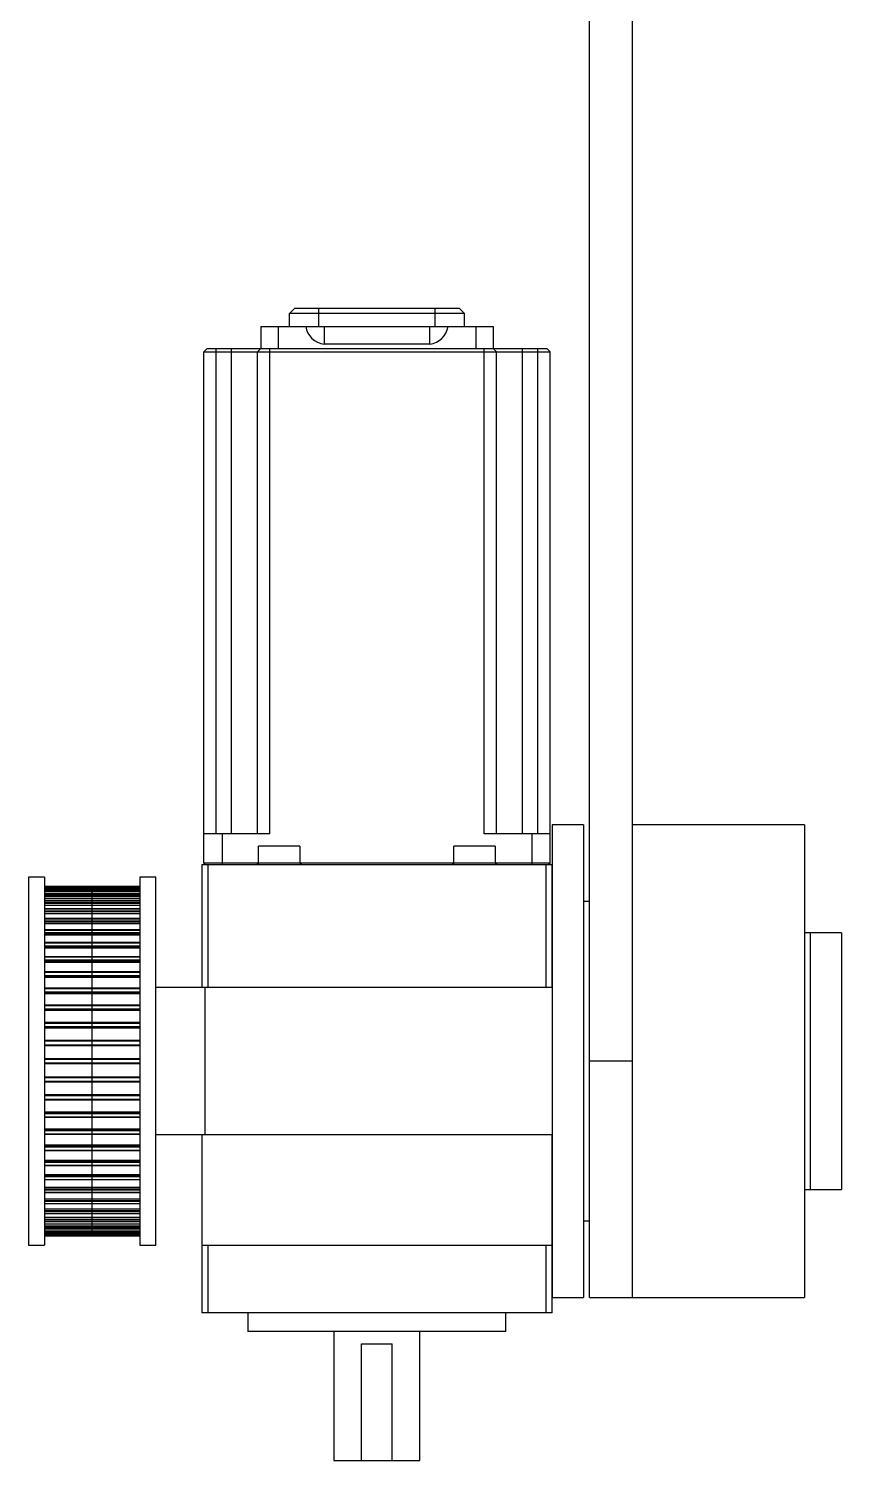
# Model space of a CAD drawing. Header units: millimetres. Extents: x -261 to 41, y -898 to -44.
# Drawn here: x -111.6 to 20.7, y -897.5 to -664.4 of the extents above; entities that cross this region are included whole.
import ezdxf

# ---------------------------------------------------------------- set-up
doc = ezdxf.new("R2010")
doc.units = ezdxf.units.MM

msp = doc.modelspace()

# ---------------------------------------------------------------- linework, layer by layer
at = {"color": 7, "linetype": 'Continuous', "lineweight": 25}
for p, q in [((-20.3, -871.05), (-20.3, -364.3)), ((-13.3, -871.05), (-13.3, -364.3)), ((-69.15, -710.83), (-68.27, -709.95)), ((-40.65, -710.83), (-69.15, -710.83)), ((-69.15, -712.95), (-69.15, -710.83)), ((-68.27, -709.95), (-41.53, -709.95)), ((-64.35, -712.95), (-64.35, -709.95)), ((-45.45, -712.95), (-45.45, -709.95)), ((-40.65, -710.83), (-41.53, -709.95)), ((-40.65, -712.95), (-40.65, -710.83)), ((-73.8, -712.95), (-36, -712.95)), ((-73.8, -712.95), (-73.8, -716.55)), ((-71, -712.95), (-71, -716.55)), ((-63.5, -712.95), (-63.5, -715.83)), ((-46.3, -715.83), (-46.3, -712.95)), ((-38.8, -712.95), (-38.8, -716.55)), ((-36, -712.95), (-36, -716.55)), ((-82.6, -716.55), (-83.1, -717.05)), ((-83.1, -800.3), (-83.1, -717.05)), ((-83.1, -717.05), (-26.7, -717.05)), ((-27.2, -716.55), (-82.6, -716.55)), ((-81.1, -795.55), (-81.1, -716.55)), ((-78.6, -795.55), (-78.6, -716.55)), ((-73.85, -716.55), (-74.35, -717.05)), ((-74.35, -795.55), (-74.35, -717.05)), ((-72.35, -795.55), (-72.35, -716.55)), ((-46.3, -715.83), (-63.5, -715.83)), ((-37.45, -795.55), (-37.45, -716.55)), ((-35.95, -716.55), (-35.45, -717.05)), ((-35.45, -795.55), (-35.45, -717.05)), ((-31.2, -795.55), (-31.2, -716.55)), ((-28.7, -795.55), (-28.7, -716.55)), ((-27.2, -716.55), (-26.7, -717.05)), ((-26.7, -800.3), (-26.7, -717.05)), ((-21.3, -794.05), (-26.35, -794.05)), ((-26.35, -794.05), (-26.35, -871.05)), ((-21.3, -794.05), (-21.3, -871.05)), ((14.7, -794.05), (-13.3, -794.05)), ((14.7, -794.05), (14.7, -871.05)), ((-72.35, -795.55), (-83.1, -795.55)), ((-80.1, -795.55), (-80.1, -800.55)), ((-26.7, -795.55), (-37.45, -795.55)), ((-29.7, -795.55), (-29.7, -800.55)), ((-67.43, -797.55), (-74.18, -797.55)), ((-74.18, -800.3), (-74.18, -797.55)), ((-67.43, -797.55), (-67.43, -800.3)), ((-35.63, -797.55), (-42.38, -797.55)), ((-42.38, -800.3), (-42.38, -797.55)), ((-35.63, -797.55), (-35.63, -800.3)), ((-83.4, -800.55), (-26.4, -800.55)), ((-83.4, -800.55), (-83.4, -820.55)), ((-26.7, -800.3), (-83.1, -800.3)), ((-82.85, -800.55), (-83.1, -800.3)), ((-82.4, -820.55), (-82.4, -800.55)), ((-74.43, -800.55), (-74.18, -800.3)), ((-67.18, -800.55), (-67.43, -800.3)), ((-42.63, -800.55), (-42.38, -800.3)), ((-35.38, -800.55), (-35.63, -800.3)), ((-27.4, -800.55), (-27.4, -820.55)), ((-26.95, -800.55), (-26.7, -800.3)), ((-26.4, -820.55), (-26.4, -800.55)), ((-109, -802.61), (-111.6, -802.61)), ((-111.6, -802.61), (-111.6, -862.49)), ((-109, -802.61), (-109, -862.49)), ((-93.5, -804.11), (-109, -804.11)), ((-109, -804.11), (-93.5, -804.11)), ((-101.25, -860.99), (-101.25, -804.11)), ((-90.9, -802.61), (-93.5, -802.61)), ((-93.5, -802.61), (-93.5, -862.49)), ((-90.9, -862.49), (-90.9, -802.61)), ((-109, -804.22), (-93.5, -804.22)), ((-93.5, -804.24), (-109, -804.24)), ((-109, -804.24), (-93.5, -804.24)), ((-109, -804.3), (-93.5, -804.3)), ((-109, -804.41), (-93.5, -804.41)), ((-93.5, -804.67), (-109, -804.67)), ((-109, -804.67), (-93.5, -804.67)), ((-109, -804.8), (-93.5, -804.8)), ((-109, -804.92), (-93.5, -804.92)), ((-109, -805.25), (-93.5, -805.25)), ((-93.5, -805.41), (-109, -805.41)), ((-109, -805.41), (-93.5, -805.41)), ((-109, -805.6), (-93.5, -805.6)), ((-109, -805.73), (-93.5, -805.73)), ((-109, -806.05), (-93.5, -806.05)), ((-93.5, -806.44), (-109, -806.44)), ((-109, -806.45), (-93.5, -806.45)), ((-109, -806.7), (-93.5, -806.7)), ((-109, -806.83), (-93.5, -806.83)), ((-109, -807.14), (-93.5, -807.14)), ((-93.5, -807.76), (-109, -807.76)), ((-109, -807.77), (-93.5, -807.77)), ((-109, -808.08), (-93.5, -808.08)), ((-109, -808.21), (-93.5, -808.21)), ((-109, -808.5), (-93.5, -808.5)), ((-20.3, -806.55), (-21.3, -806.55)), ((-93.5, -809.35), (-109, -809.35)), ((-109, -809.37), (-93.5, -809.37)), ((-109, -809.72), (-93.5, -809.72)), ((-109, -809.86), (-93.5, -809.86)), ((-109, -810.14), (-93.5, -810.14)), ((-93.5, -811.19), (-109, -811.19)), ((-109, -811.21), (-93.5, -811.21)), ((-109, -811.62), (-93.5, -811.62)), ((-109, -811.76), (-93.5, -811.76)), ((-109, -812.01), (-93.5, -812.01)), ((-93.5, -813.26), (-109, -813.26)), ((-109, -813.3), (-93.5, -813.3)), ((15.7, -811.67), (14.7, -811.67)), ((20.7, -811.67), (15.7, -811.67)), ((15.7, -853.43), (15.7, -811.67)), ((20.7, -811.67), (20.7, -853.43)), ((-109, -813.75), (-93.5, -813.75)), ((-109, -813.89), (-93.5, -813.89)), ((-109, -814.11), (-93.5, -814.11)), ((-93.5, -815.55), (-109, -815.55)), ((-109, -815.59), (-93.5, -815.59)), ((-109, -816.08), (-93.5, -816.08)), ((-109, -816.22), (-93.5, -816.22)), ((-109, -816.42), (-93.5, -816.42)), ((-93.5, -818.02), (-109, -818.02)), ((-109, -818.07), (-93.5, -818.07)), ((-109, -818.59), (-93.5, -818.59)), ((-109, -818.73), (-93.5, -818.73)), ((-109, -818.9), (-93.5, -818.9)), ((-93.5, -820.65), (-109, -820.65)), ((-109, -820.71), (-93.5, -820.71)), ((-109, -821.26), (-93.5, -821.26)), ((-109, -821.39), (-93.5, -821.39)), ((-109, -821.52), (-93.5, -821.52)), ((-26.35, -820.55), (-90.9, -820.55)), ((-82.9, -820.55), (-82.9, -844.55)), ((-93.5, -823.41), (-109, -823.41)), ((-109, -823.47), (-93.5, -823.47)), ((-109, -824.05), (-93.5, -824.05)), ((-109, -824.18), (-93.5, -824.18)), ((-109, -824.27), (-93.5, -824.27)), ((-93.5, -826.26), (-109, -826.26)), ((-109, -826.34), (-93.5, -826.34)), ((-109, -826.93), (-93.5, -826.93)), ((-109, -827.05), (-93.5, -827.05)), ((-109, -827.12), (-93.5, -827.12)), ((-93.5, -829.19), (-109, -829.19)), ((-109, -829.27), (-93.5, -829.27)), ((-109, -829.88), (-93.5, -829.88)), ((-109, -829.99), (-93.5, -829.99)), ((-109, -830.02), (-93.5, -830.02)), ((-93.5, -832.15), (-109, -832.15)), ((-109, -832.25), (-93.5, -832.25)), ((-109, -832.85), (-93.5, -832.85)), ((-109, -832.95), (-93.5, -832.95)), ((-13.3, -832.55), (-20.3, -832.55)), ((-109, -835.08), (-93.5, -835.08)), ((-109, -835.11), (-93.5, -835.11)), ((-109, -835.22), (-93.5, -835.22)), ((-109, -835.82), (-93.5, -835.82)), ((-109, -835.91), (-93.5, -835.91)), ((-109, -837.98), (-93.5, -837.98)), ((-109, -838.05), (-93.5, -838.05)), ((-109, -838.16), (-93.5, -838.16)), ((-109, -838.76), (-93.5, -838.76)), ((-109, -838.84), (-93.5, -838.84)), ((-109, -840.82), (-93.5, -840.82)), ((-109, -840.92), (-93.5, -840.92)), ((-109, -841.05), (-93.5, -841.05)), ((-109, -841.62), (-93.5, -841.62)), ((-109, -841.69), (-93.5, -841.69)), ((-109, -843.57), (-93.5, -843.57)), ((-109, -843.71), (-93.5, -843.71)), ((-109, -843.84), (-93.5, -843.84)), ((-109, -844.39), (-93.5, -844.39)), ((-109, -844.45), (-93.5, -844.45)), ((-26.35, -844.55), (-90.9, -844.55)), ((-83.4, -844.55), (-83.4, -873.55)), ((-26.4, -873.55), (-26.4, -844.55)), ((-109, -846.2), (-93.5, -846.2)), ((-109, -846.37), (-93.5, -846.37)), ((-109, -846.5), (-93.5, -846.5)), ((-109, -847.03), (-93.5, -847.03)), ((-109, -847.08), (-93.5, -847.08)), ((-109, -848.68), (-93.5, -848.68)), ((-109, -848.88), (-93.5, -848.88)), ((-109, -849.02), (-93.5, -849.02)), ((-109, -849.51), (-93.5, -849.51)), ((-109, -849.55), (-93.5, -849.55)), ((-109, -850.99), (-93.5, -850.99)), ((-109, -851.21), (-93.5, -851.21)), ((-109, -851.35), (-93.5, -851.35)), ((-109, -851.8), (-93.5, -851.8)), ((-109, -851.83), (-93.5, -851.83)), ((-109, -853.09), (-93.5, -853.09)), ((-109, -853.33), (-93.5, -853.33)), ((-109, -853.48), (-93.5, -853.48)), ((-109, -853.88), (-93.5, -853.88)), ((-109, -853.91), (-93.5, -853.91)), ((-109, -854.96), (-93.5, -854.96)), ((-109, -855.23), (-93.5, -855.23)), ((-109, -855.37), (-93.5, -855.37)), ((14.7, -853.43), (15.7, -853.43)), ((15.7, -853.43), (20.7, -853.43)), ((-109, -855.73), (-93.5, -855.73)), ((-109, -855.75), (-93.5, -855.75)), ((-109, -856.59), (-93.5, -856.59)), ((-109, -856.88), (-93.5, -856.88)), ((-109, -857.02), (-93.5, -857.02)), ((-109, -857.33), (-93.5, -857.33)), ((-109, -857.34), (-93.5, -857.34)), ((-109, -857.96), (-93.5, -857.96)), ((-109, -858.27), (-93.5, -858.27)), ((-109, -858.4), (-93.5, -858.4)), ((-109, -858.65), (-93.5, -858.65)), ((-109, -858.66), (-93.5, -858.66)), ((-109, -859.05), (-93.5, -859.05)), ((-109, -859.37), (-93.5, -859.37)), ((-109, -859.5), (-93.5, -859.5)), ((-109, -859.69), (-93.5, -859.69)), ((-109, -859.69), (-93.5, -859.69)), ((-109, -859.85), (-93.5, -859.85)), ((-21.3, -858.55), (-20.3, -858.55)), ((-111.6, -862.49), (-109, -862.49)), ((-109, -860.18), (-93.5, -860.18)), ((-109, -860.3), (-93.5, -860.3)), ((-109, -860.43), (-93.5, -860.43)), ((-109, -860.43), (-93.5, -860.43)), ((-109, -860.68), (-93.5, -860.68)), ((-109, -860.8), (-93.5, -860.8)), ((-109, -860.86), (-93.5, -860.86)), ((-109, -860.86), (-93.5, -860.86)), ((-109, -860.88), (-93.5, -860.88)), ((-109, -860.98), (-93.5, -860.98)), ((-109, -860.99), (-93.5, -860.99)), ((-93.5, -862.49), (-90.9, -862.49)), ((-26.4, -862.55), (-83.4, -862.55)), ((-82.4, -873.55), (-82.4, -862.55)), ((-27.4, -862.55), (-27.4, -873.55)), ((-26.35, -871.05), (-21.3, -871.05)), ((-20.3, -871.05), (14.7, -871.05)), ((-26.4, -873.55), (-83.4, -873.55)), ((-75.9, -873.55), (-75.9, -876.55)), ((-33.9, -876.55), (-33.9, -873.55)), ((-33.9, -876.55), (-75.9, -876.55)), ((-61.9, -876.55), (-61.9, -897.55)), ((-57.4, -897.55), (-57.4, -878.55)), ((-57.4, -878.55), (-52.4, -878.55)), ((-52.4, -897.55), (-52.4, -878.55)), ((-47.9, -897.55), (-47.9, -876.55)), ((-61.9, -897.55), (-47.9, -897.55))]:
    msp.add_line(p, q, dxfattribs=at)
for centre, start, end in [((-63.07, -712.4), 189.1519, 262.7806), ((-46.74, -712.4), 277.2194, 350.8481)]:
    msp.add_arc(centre, 3.46, start, end, dxfattribs=at)

doc.saveas('drawing.dxf')
